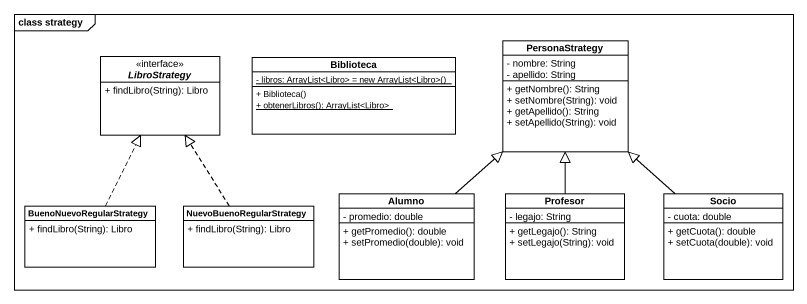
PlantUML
@startuml
mainframe class strategy
hide circle
hide empty members
skinparam classAttributeIconSize 0
interface LibroStrategy <<interface>> {
  + findLibro(String): Libro
}
class Biblioteca {
  {static} {field} - libros: ArrayList<Libro> = new ArrayList<Libro>()
  + Biblioteca()
  {static} + obtenerLibros(): ArrayList<Libro>
}
class PersonaStrategy {
  - nombre: String
  - apellido: String
  + getNombre(): String
  + setNombre(String): void
  + getApellido(): String
  + setApellido(String): void
}
class BuenoNuevoRegularStrategy {
  + findLibro(String): Libro
}
class NuevoBuenoRegularStrategy {
  + findLibro(String): Libro
}
class Alumno {
  - promedio: double
  + getPromedio(): double
  + setPromedio(double): void
}
class Profesor {
  - legajo: String
  + getLegajo(): String
  + setLegajo(String): void
}
class Socio {
  - cuota: double
  + getCuota(): double
  + setCuota(double): void
}
BuenoNuevoRegularStrategy .up.|> LibroStrategy
NuevoBuenoRegularStrategy .up.|> LibroStrategy
Alumno -up-|> PersonaStrategy
Profesor -up-|> PersonaStrategy
Socio -up-|> PersonaStrategy
@enduml
